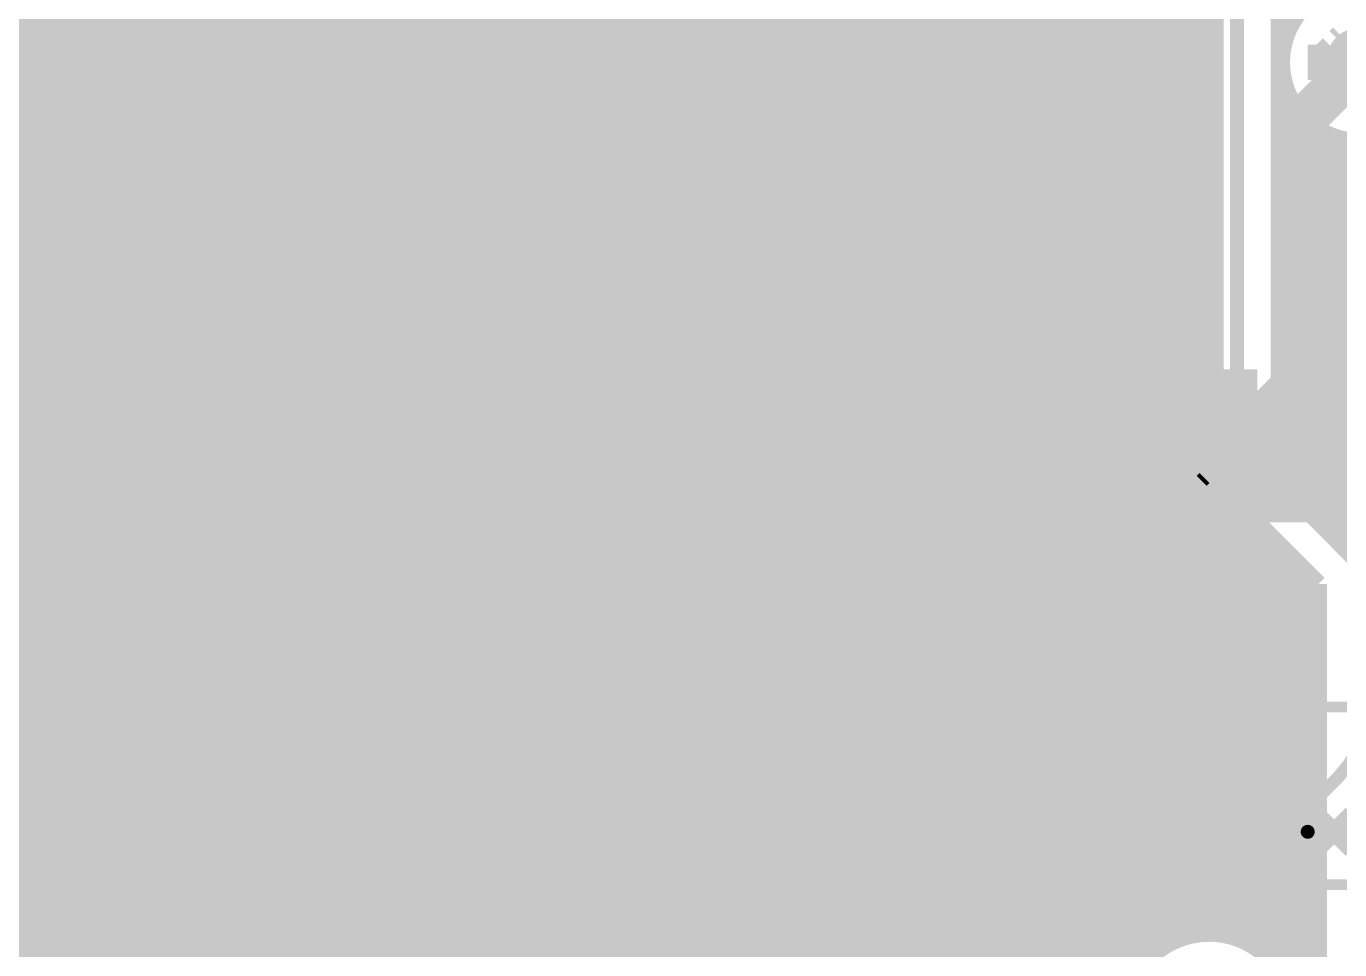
# Model space of a CAD drawing. Extents: x -10 to 131, y -93 to 209.
# Drawn here: x 95.51 to 114.38, y 150.71 to 163.96 of the extents above; entities that cross this region are included whole.
import ezdxf

# ---------------------------------------------------------------- set-up
doc = ezdxf.new("R2010")
doc.units = 0
doc.header["$MEASUREMENT"] = 0
doc.layers.get('0').update_dxf_attribs({"linetype": 'CONTINUOUS'})
for name, color, linetype in [('22-303-0_ASB', 7, 'CONTINUOUS'), ('22-303-0_AST', 7, 'CONTINUOUS'), ('22-303-0_BOT', 2, 'CONTINUOUS'), ('22-303-0_DRD', 6, 'CONTINUOUS'), ('22-303-0_DRL', 1, 'CONTINUOUS'), ('22-303-0_GND', 3, 'CONTINUOUS'), ('22-303-0_IN1', 10, 'CONTINUOUS'), ('22-303-0_SMT', 9, 'CONTINUOUS'), ('22-303-0_SPT', 11, 'CONTINUOUS'), ('22-303-0_SST', 8, 'CONTINUOUS'), ('22-303-0_TOP', 15, 'CONTINUOUS'), ('THRUHOLE_TAP', 2, 'CONTINUOUS')]:
    doc.layers.add(name, color=color, linetype=linetype)

# ---------------------------------------------------------------- blocks, each defined once
blk = doc.blocks.new('ROUND_70')
at = {"const_width": 0.29972}
blk.add_lwpolyline([(-0.14986, 0, 1), (0.14986, 0, 1)], format="xyb", close=True, dxfattribs=at)
blk = doc.blocks.new('ROUND_117')
at = {"const_width": 0.10033}
blk.add_lwpolyline([(-0.050164, 0, 1), (0.050164, 0, 1)], format="xyb", close=True, dxfattribs=at)
blk = doc.blocks.new('ROUND_100')
at = {"const_width": 0.50038}
blk.add_lwpolyline([(-0.25019, 0, 1), (0.25019, 0, 1)], format="xyb", close=True, dxfattribs=at)
blk = doc.blocks.new('ROUND_101')
at = {"const_width": 0.0635}
blk.add_lwpolyline([(-0.03175, 0, 1), (0.03175, 0, 1)], format="xyb", close=True, dxfattribs=at)
blk = doc.blocks.new('RECTANGLE_7')
blk.add_solid([(0.8001, 1.6002), (0.8001, -1.6002), (-0.8001, 1.6002), (-0.8001, -1.6002)])
blk = doc.blocks.new('ROUND_108')
at = {"const_width": 0.10033}
blk.add_lwpolyline([(-0.050164, 0, 1), (0.050164, 0, 1)], format="xyb", close=True, dxfattribs=at)

msp = doc.modelspace()

# ---------------------------------------------------------------- linework, layer by layer
at = {"layer": '22-303-0_ASB', "const_width": 0.1524}
msp.add_lwpolyline([(112.72012, 158.23946), (112.72012, 158.58998), (112.06988, 158.58998), (112.06988, 158.23946)], dxfattribs=at)
at = {"layer": '22-303-0_AST', "const_width": 0.1524}
for points in [[(112.72012, 158.23946), (112.72012, 158.58998), (112.06988, 158.58998), (112.06988, 158.23946)], [(111.29518, 158.23946), (110.49508, 158.23946), (109.09554, 156.83992), (109.09554, 156.03982), (109.33684, 156.03982)], [(111.29518, 157.99816), (111.29518, 158.23946), (112.06988, 158.23946), (112.72012, 158.23946), (113.49482, 158.23946), (113.49482, 157.99816)], [(115.45316, 156.03982), (115.69446, 156.03982), (115.69446, 156.83992), (114.29492, 158.23946), (113.49482, 158.23946)], [(112.395, 158.0896), (112.395, 157.58922)], [(109.09554, 156.03982), (109.09554, 153.84018), (109.09554, 152.44064)], [(111.9124, 155.02382), (111.85398, 154.85618), (111.49838, 154.85618), (111.43742, 155.02382), (111.43742, 155.702), (111.49838, 155.87218), (111.85398, 155.87218), (111.9124, 155.702)], [(112.7506, 154.85618), (112.27562, 154.85618), (112.7506, 155.53182), (112.7506, 155.702), (112.69218, 155.87218), (112.33658, 155.87218), (112.27562, 155.702)], [(113.29162, 154.85618), (113.17478, 155.02382), (113.11382, 155.194), (113.11382, 155.53182), (113.17478, 155.702), (113.29162, 155.87218), (113.411, 155.87218), (113.53038, 155.702), (113.5888, 155.53182), (113.5888, 155.194), (113.53038, 155.02382), (113.411, 154.85618), (113.29162, 154.85618)], [(109.85246, 154.1907), (114.93754, 154.1907)], [(109.09554, 153.84018), (109.33684, 153.84018)], [(112.395, 151.7904), (112.395, 152.29078)], [(112.06988, 151.64054), (112.06988, 151.29002), (112.72012, 151.29002), (112.72012, 151.64054), (112.06988, 151.64054), (111.29518, 151.64054), (111.29518, 151.88184)], [(113.49482, 151.64054), (113.49482, 151.88184)], [(109.89564, 151.64054), (111.29518, 151.64054)], [(114.89436, 151.64054), (113.49482, 151.64054), (112.72012, 151.64054)]]:
    msp.add_lwpolyline(points, dxfattribs=at)
for points in [[(112.395, 158.0896, 0.4142136), (109.2454, 154.94)], [(115.5446, 154.94, 0.4142136), (112.395, 158.0896)], [(111.29518, 157.99816, 0.2237066), (109.33684, 156.03982)], [(115.45316, 156.03982, 0.2237066), (113.49482, 157.99816)], [(112.395, 157.58922, 0.4142136), (109.74578, 154.94)], [(112.395, 157.55874, 0.4142136), (109.77626, 154.94)], [(112.395, 157.58922, 0.3325564), (109.85246, 155.6893)], [(114.93754, 155.6893, 0.3325565), (112.395, 157.59176)], [(115.01374, 154.94, 0.4142136), (112.395, 157.55874)], [(109.2454, 154.94, 0.4142136), (112.395, 151.7904)], [(109.74578, 154.94, 0.0717709), (109.85383, 154.1911)], [(109.77626, 154.94, 0.4142136), (112.395, 152.32126)], [(112.395, 152.32126, 0.4142136), (115.01374, 154.94)], [(112.395, 151.7904, 0.4142136), (115.5446, 154.94)], [(112.395, 152.29078, 0.4142136), (115.04422, 154.94)], [(109.09554, 152.44064, 0.4142136), (109.89564, 151.64054)]]:
    msp.add_lwpolyline(points, format="xyb", dxfattribs=at)
at = {"layer": '22-303-0_BOT'}
for points, const_width in [([(6.604, 74.168), (6.604, 100.711), (0.254, 107.061), (0.254, 117.983), (3.048, 120.777), (3.048, 187.198), (7.112, 191.262), (84.328, 191.262), (84.709, 190.881), (112.522, 190.881), (112.903, 190.5), (112.903, 157.988), (114.681, 156.21), (114.681, 139.192), (115.189, 138.684), (115.189, 135.509), (114.3, 134.62)], 0.2032), ([(111.6076, 190.2714), (111.6076, 150.55342)], 0.254), ([(111.8362, 190.2714), (111.8362, 150.749)], 0.254), ([(112.0648, 190.2714), (112.0648, 150.86584)], 0.254), ([(112.2934, 190.246), (112.2934, 157.988)], 0.254), ([(112.2934, 190.246), (112.2934, 150.92934)], 0.254), ([(111.50092, 189.7761), (111.50092, 159.77616)], 0.254), ([(113.5126, 185.8772), (113.5126, 158.23946)], 0.254), ([(113.665, 185.8645), (113.665, 163.97224)], 0.254), ([(114.681, 163.449), (114.7318, 163.4998)], 1.27), ([(112.2934, 163.957), (111.50092, 163.957)], 0.254), ([(113.65738, 163.957), (113.5126, 163.957)], 0.254), ([(112.2934, 163.7284), (111.50092, 163.7284)], 0.254), ([(113.57102, 163.7284), (113.5126, 163.7284)], 0.254), ([(112.2934, 163.4998), (111.50092, 163.4998)], 0.254), ([(113.538, 163.4998), (113.5126, 163.4998)], 0.254), ([(112.2934, 163.2712), (111.50092, 163.2712)], 0.254), ([(113.5507, 163.2712), (113.5126, 163.2712)], 0.254), ([(112.2934, 163.0426), (111.50092, 163.0426)], 0.254), ([(113.61166, 163.0426), (113.5126, 163.0426)], 0.254), ([(113.665, 162.92576), (113.665, 158.08706)], 0.254), ([(112.2934, 162.814), (111.50092, 162.814)], 0.254), ([(113.73104, 162.814), (113.5126, 162.814)], 0.254), ([(112.2934, 162.5854), (111.50092, 162.5854)], 0.254), ([(113.9317, 162.5854), (113.5126, 162.5854)], 0.254), ([(113.8936, 162.62096), (113.8936, 157.85846)], 0.254), ([(112.2934, 162.3568), (111.50092, 162.3568)], 0.254), ([(114.34318, 162.3568), (113.5126, 162.3568)], 0.254), ([(114.1222, 162.45078), (114.1222, 157.62986)], 0.254), ([(114.3508, 162.35426), (114.3508, 157.40126)], 0.254), ([(112.2934, 162.1282), (111.50092, 162.1282)], 0.254), ([(129.667, 162.1282), (113.5126, 162.1282)], 0.254), ([(112.2934, 161.8996), (111.50092, 161.8996)], 0.254), ([(129.667, 161.8996), (113.5126, 161.8996)], 0.254), ([(112.2934, 161.671), (111.50092, 161.671)], 0.254), ([(129.667, 161.671), (113.5126, 161.671)], 0.254), ([(112.2934, 161.4424), (111.50092, 161.4424)], 0.254), ([(126.69266, 161.4424), (113.5126, 161.4424)], 0.254), ([(112.2934, 161.2138), (111.50092, 161.2138)], 0.254), ([(126.2888, 161.2138), (113.5126, 161.2138)], 0.254), ([(112.2934, 160.9852), (111.50092, 160.9852)], 0.254), ([(126.1364, 160.9852), (113.5126, 160.9852)], 0.254), ([(112.2934, 160.7566), (111.50092, 160.7566)], 0.254), ([(126.07036, 160.7566), (113.5126, 160.7566)], 0.254), ([(112.2934, 160.528), (111.50092, 160.528)], 0.254), ([(126.07544, 160.528), (113.5126, 160.528)], 0.254), ([(112.2934, 160.2994), (111.50092, 160.2994)], 0.254), ([(126.14656, 160.2994), (113.5126, 160.2994)], 0.254), ([(112.2934, 160.0708), (111.50092, 160.0708)], 0.254), ([(126.3142, 160.0708), (113.5126, 160.0708)], 0.254), ([(106.36504, 159.77616), (106.36504, 90.10904)], 0.254), ([(111.50092, 159.77616), (106.36504, 159.77616)], 0.254), ([(106.5784, 159.77616), (106.5784, 80.10906)], 0.254), ([(106.807, 159.77616), (106.807, 130.79984)], 0.254), ([(107.0356, 159.77616), (107.0356, 131.0005)], 0.254), ([(107.2642, 159.77616), (107.2642, 131.0894)], 0.254), ([(107.4928, 159.77616), (107.4928, 131.10718)], 0.254), ([(107.7214, 159.77616), (107.7214, 131.05892)], 0.254), ([(107.95, 159.77616), (107.95, 131.0005)], 0.254), ([(108.1786, 159.77616), (108.1786, 131.0005)], 0.254), ([(108.4072, 159.77616), (108.4072, 131.0005)], 0.254), ([(108.6358, 159.77616), (108.6358, 131.0005)], 0.254), ([(108.8644, 159.77616), (108.8644, 131.0005)], 0.254), ([(109.093, 159.77616), (109.093, 131.0005)], 0.254), ([(109.3216, 159.77616), (109.3216, 131.0005)], 0.254), ([(109.5502, 159.77616), (109.5502, 131.0005)], 0.254), ([(109.7788, 159.77616), (109.7788, 131.0005)], 0.254), ([(110.0074, 159.77616), (110.0074, 131.0005)], 0.254), ([(110.236, 159.77616), (110.236, 131.0005)], 0.254), ([(110.4646, 159.77616), (110.4646, 131.0005)], 0.254), ([(110.6932, 159.77616), (110.6932, 131.0005)], 0.254), ([(110.9218, 159.77616), (110.9218, 131.0005)], 0.254), ([(111.1504, 159.77616), (111.1504, 141.47292)], 0.254), ([(111.379, 159.77616), (111.379, 150.18766)], 0.254), ([(112.2934, 159.8422), (111.50092, 159.8422)], 0.254), ([(129.667, 159.8422), (113.5126, 159.8422)], 0.254), ([(112.2934, 159.6136), (106.36504, 159.6136)], 0.254), ([(129.667, 159.6136), (113.5126, 159.6136)], 0.254), ([(112.2934, 159.385), (106.36504, 159.385)], 0.254), ([(129.667, 159.385), (113.5126, 159.385)], 0.254), ([(112.2934, 159.1564), (106.36504, 159.1564)], 0.254), ([(129.667, 159.1564), (113.5126, 159.1564)], 0.254), ([(112.2934, 158.9278), (106.36504, 158.9278)], 0.254), ([(129.667, 158.9278), (113.5126, 158.9278)], 0.254), ([(112.2934, 158.6992), (106.36504, 158.6992)], 0.254), ([(129.667, 158.6992), (113.5126, 158.6992)], 0.254), ([(112.2934, 158.4706), (106.36504, 158.4706)], 0.254), ([(124.50826, 158.4706), (113.5126, 158.4706)], 0.254), ([(112.2934, 158.242), (106.36504, 158.242)], 0.254), ([(124.21362, 158.242), (113.5126, 158.242)], 0.254), ([(113.5126, 158.23946), (114.4778, 157.27426)], 0.254), ([(112.2934, 158.0134), (106.36504, 158.0134)], 0.254), ([(124.08154, 158.0134), (113.73866, 158.0134)], 0.254), ([(112.32896, 157.7848), (106.36504, 157.7848)], 0.254), ([(124.03328, 157.7848), (113.96726, 157.7848)], 0.254), ([(112.4712, 157.5562), (106.36504, 157.5562)], 0.254), ([(112.4712, 157.5562), (114.0714, 155.956)], 0.254), ([(112.522, 157.5054), (112.522, 150.94712)], 0.254), ([(117.34546, 157.5562), (114.19586, 157.5562)], 0.254), ([(112.6998, 157.3276), (106.36504, 157.3276)], 0.254), ([(112.7506, 157.2768), (112.7506, 150.91918)], 0.254), ([(114.53114, 157.3276), (114.42446, 157.3276)], 0.254), ([(112.9284, 157.099), (106.36504, 157.099)], 0.254), ([(112.9792, 157.0482), (112.9792, 150.84806)], 0.254), ([(113.157, 156.8704), (106.36504, 156.8704)], 0.254), ([(113.3856, 156.6418), (106.36504, 156.6418)], 0.254), ([(113.2078, 156.8196), (113.2078, 150.71852)], 0.254), ([(113.4364, 156.591), (113.4364, 150.50262)], 0.254), ([(113.6142, 156.4132), (106.36504, 156.4132)], 0.254), ([(113.665, 156.3624), (113.665, 150.05558)], 0.254), ([(113.8428, 156.1846), (106.36504, 156.1846)], 0.254), ([(113.8936, 156.1338), (113.8936, 135.3185)], 0.254), ([(114.0714, 155.956), (106.36504, 155.956)], 0.254), ([(114.0714, 155.956), (114.0714, 139.192)], 0.254), ([(114.0714, 155.7274), (106.36504, 155.7274)], 0.254), ([(114.0714, 155.4988), (106.36504, 155.4988)], 0.254), ([(114.0714, 155.2702), (106.36504, 155.2702)], 0.254), ([(114.0714, 155.0416), (106.36504, 155.0416)], 0.254), ([(114.0714, 154.813), (106.36504, 154.813)], 0.254), ([(114.0714, 154.5844), (106.36504, 154.5844)], 0.254), ([(114.0714, 154.3558), (106.36504, 154.3558)], 0.254), ([(114.0714, 154.1272), (106.36504, 154.1272)], 0.254), ([(114.0714, 153.8986), (106.36504, 153.8986)], 0.254), ([(114.0714, 153.67), (106.36504, 153.67)], 0.254), ([(114.0714, 153.4414), (106.36504, 153.4414)], 0.254), ([(114.0714, 153.2128), (106.36504, 153.2128)], 0.254), ([(114.0714, 152.9842), (106.36504, 152.9842)], 0.254), ([(114.0714, 152.7556), (106.36504, 152.7556)], 0.254), ([(114.0714, 152.527), (106.36504, 152.527)], 0.254), ([(114.0714, 152.2984), (106.36504, 152.2984)], 0.254), ([(114.0714, 152.0698), (106.36504, 152.0698)], 0.254), ([(114.0714, 151.8412), (106.36504, 151.8412)], 0.254), ([(114.0714, 151.6126), (106.36504, 151.6126)], 0.254), ([(114.0714, 151.384), (106.36504, 151.384)], 0.254), ([(114.0714, 151.1554), (106.36504, 151.1554)], 0.254), ([(112.27816, 150.9268), (106.36504, 150.9268)], 0.254), ([(114.0714, 150.9268), (112.72012, 150.9268)], 0.254), ([(111.76508, 150.6982), (106.36504, 150.6982)], 0.254), ([(114.0714, 150.6982), (113.2332, 150.6982)], 0.254)]:
    msp.add_lwpolyline(points, dxfattribs=dict(at, const_width=const_width))
at = {"layer": '22-303-0_BOT', "const_width": 0.254}
for points in [[(113.87328, 164.25672, 0.1989124), (113.53871, 163.449)], [(113.538, 163.449, 0.4142136), (114.681, 162.306)], [(112.2934, 157.988, 0.1989124), (112.47195, 157.55695)], [(115.062, 157.52572, 0.2052864), (114.47704, 157.27498)], [(115.062, 157.52572, 0.2052864), (114.47704, 157.27498)], [(112.49914, 150.94712, 0.4142136), (111.29264, 149.74062)], [(113.70818, 149.74062, 0.4142136), (112.49914, 150.94966)]]:
    msp.add_lwpolyline(points, format="xyb", dxfattribs=at)
at = {"layer": '22-303-0_DRD', "const_width": 0.254}
for points in [[(114.046, 163.195), (114.681, 163.83)], [(114.046, 163.703), (114.046, 163.195)], [(114.681, 163.068), (114.046, 163.703)], [(114.427, 156.464), (115.062, 157.099)], [(114.427, 156.464), (115.062, 157.099)], [(114.427, 156.972), (114.427, 156.464)], [(115.062, 156.337), (114.427, 156.972)], [(114.427, 156.972), (114.427, 156.464)], [(115.062, 156.337), (114.427, 156.972)], [(113.284, 152.146), (113.919, 152.781)], [(113.919, 152.781), (114.554, 152.146)], [(113.284, 152.654), (113.284, 152.146)], [(113.919, 152.019), (113.284, 152.654)], [(114.554, 152.654), (113.919, 152.019)]]:
    msp.add_lwpolyline(points, dxfattribs=at)
at = {"layer": '22-303-0_DRL', "const_width": 0.254}
msp.add_lwpolyline([(93.45422, 17.63014), (76.454, 17.63014), (76.454, 58.10758), (9.4996, 58.10758), (9.4996, 122.97664), (13.5001, 122.97664), (13.5001, 131.9784), (5.25018, 131.9784), (5.25018, 155.55976), (9.4996, 155.55976), (9.4996, 189.7761), (111.50092, 189.7761), (111.50092, 159.77616), (106.36504, 159.77616), (106.36504, 90.10904), (82.63636, 90.10904), (82.63636, 115.10772), (72.03948, 115.10772), (72.03948, 80.10906), (111.50092, 80.10906), (111.50092, 58.10758), (93.45422, 58.10758), (93.45422, 17.63014)], dxfattribs=at)
at = {"layer": '22-303-0_GND', "const_width": 1.27}
for points in [[(111.50092, 164.31514), (9.4996, 164.31514)], [(111.50092, 163.68014), (9.4996, 163.68014)], [(111.50092, 163.04514), (9.4996, 163.04514)], [(111.50092, 162.41014), (9.4996, 162.41014)], [(111.50092, 161.77514), (9.4996, 161.77514)], [(111.50092, 161.14014), (9.4996, 161.14014)], [(111.50092, 160.50514), (9.4996, 160.50514)], [(111.50092, 159.87014), (9.4996, 159.87014)], [(106.36504, 159.23514), (9.4996, 159.23514)], [(106.36504, 158.60014), (9.4996, 158.60014)], [(106.36504, 157.96514), (9.4996, 157.96514)], [(106.36504, 157.33014), (9.4996, 157.33014)], [(106.36504, 156.69514), (9.4996, 156.69514)], [(106.36504, 156.06014), (9.4996, 156.06014)], [(106.36504, 155.42514), (5.25018, 155.42514)], [(106.36504, 154.79014), (5.25018, 154.79014)], [(106.36504, 154.15514), (5.25018, 154.15514)], [(106.36504, 153.52014), (5.25018, 153.52014)], [(106.36504, 152.88514), (5.25018, 152.88514)], [(106.36504, 152.25014), (5.25018, 152.25014)], [(106.36504, 151.61514), (5.25018, 151.61514)], [(106.36504, 150.98014), (5.25018, 150.98014)], [(106.36504, 150.34514), (5.25018, 150.34514)]]:
    msp.add_lwpolyline(points, dxfattribs=at)
at = {"layer": '22-303-0_SST', "const_width": 0.1524}
for points in [[(111.29518, 158.23946), (110.49508, 158.23946), (109.09554, 156.83992), (109.09554, 156.03982), (109.33684, 156.03982)], [(111.29518, 157.99816), (111.29518, 158.23946), (112.06988, 158.23946), (112.72012, 158.23946), (113.49482, 158.23946), (113.49482, 157.99816)], [(115.45316, 156.03982), (115.69446, 156.03982), (115.69446, 156.83992), (114.29492, 158.23946), (113.49482, 158.23946)], [(112.395, 158.0896), (112.395, 157.58922)], [(109.09554, 156.03982), (109.09554, 153.84018), (109.09554, 152.44064)], [(107.80776, 155.194), (107.66806, 155.23718), (107.66806, 155.49118), (107.80776, 155.53182), (108.37418, 155.53182), (108.51388, 155.49118), (108.51388, 155.23718), (108.37418, 155.194)], [(107.66806, 154.5082), (107.66806, 154.84602), (108.23194, 154.5082), (108.37418, 154.5082), (108.51388, 154.55138), (108.51388, 154.80538), (108.37418, 154.84602)], [(107.66806, 154.03322), (107.80776, 154.11958), (107.95, 154.16022), (108.23194, 154.16022), (108.37418, 154.11958), (108.51388, 154.03322), (108.51388, 153.9494), (108.37418, 153.86558), (108.23194, 153.8224), (107.95, 153.8224), (107.80776, 153.86558), (107.66806, 153.9494), (107.66806, 154.03322)], [(109.85246, 154.1907), (114.93754, 154.1907)], [(109.09554, 153.84018), (109.33684, 153.84018)], [(112.395, 151.7904), (112.395, 152.29078)], [(112.06988, 151.64054), (112.06988, 151.29002), (112.72012, 151.29002), (112.72012, 151.64054), (112.06988, 151.64054), (111.29518, 151.64054), (111.29518, 151.88184)], [(113.49482, 151.64054), (113.49482, 151.88184)], [(109.89564, 151.64054), (111.29518, 151.64054)], [(114.89436, 151.64054), (113.49482, 151.64054), (112.72012, 151.64054)]]:
    msp.add_lwpolyline(points, dxfattribs=at)
for points in [[(112.395, 158.0896, 0.4142136), (109.2454, 154.94)], [(115.5446, 154.94, 0.4142136), (112.395, 158.0896)], [(111.29518, 157.99816, 0.2237066), (109.33684, 156.03982)], [(115.45316, 156.03982, 0.2237066), (113.49482, 157.99816)], [(112.395, 157.58922, 0.4142136), (109.74578, 154.94)], [(112.395, 157.55874, 0.4142136), (109.77626, 154.94)], [(112.395, 157.58922, 0.3325564), (109.85246, 155.6893)], [(114.93754, 155.6893, 0.3325565), (112.395, 157.59176)], [(115.01374, 154.94, 0.4142136), (112.395, 157.55874)], [(109.2454, 154.94, 0.4142136), (112.395, 151.7904)], [(109.74578, 154.94, 0.0717709), (109.85383, 154.1911)], [(109.77626, 154.94, 0.4142136), (112.395, 152.32126)], [(112.395, 152.32126, 0.4142136), (115.01374, 154.94)], [(112.395, 151.7904, 0.4142136), (115.5446, 154.94)], [(112.395, 152.29078, 0.4142136), (115.04422, 154.94)], [(109.09554, 152.44064, 0.4142136), (109.89564, 151.64054)]]:
    msp.add_lwpolyline(points, format="xyb", dxfattribs=at)
at = {"layer": '22-303-0_TOP'}
for points, const_width in [([(112.395, 157.43936), (112.395, 157.48), (112.522, 157.607), (113.157, 158.242), (112.395, 158.242), (112.395, 177.927), (114.79784, 180.32984), (115.57, 180.32984)], 0.635), ([(114.681, 163.449), (113.792, 162.56), (113.792, 158.877), (113.157, 158.242), (112.522, 157.607), (112.395, 157.48), (112.395, 157.43936)], 0.635), ([(115.062, 156.718), (114.3, 157.48), (112.522, 157.48), (112.43564, 157.48)], 1.27), ([(112.522, 157.48), (114.3, 157.48), (115.062, 156.718)], 1.27), ([(112.395, 157.43936), (112.395, 157.48), (112.522, 157.607)], 0.635), ([(112.522, 157.607), (112.522, 157.48)], 0.381), ([(112.43564, 157.48), (112.395, 157.43936)], 0.2032), ([(112.395, 152.44064), (113.87836, 152.44064), (113.919, 152.4)], 0.381)]:
    msp.add_lwpolyline(points, dxfattribs=dict(at, const_width=const_width))

# ---------------------------------------------------------------- block references
at = {"layer": '22-303-0_BOT'}
msp.add_blockref('ROUND_70', (113.919, 152.4), dxfattribs=at)
at = {"layer": '22-303-0_DRL'}
msp.add_blockref('ROUND_117', (113.919, 152.4), dxfattribs=at)
at = {"layer": '22-303-0_GND'}
for name, p in [('ROUND_100', (114.681, 163.449)), ('ROUND_101', (113.919, 152.4))]:
    msp.add_blockref(name, p, dxfattribs=at)
at = {"layer": '22-303-0_IN1'}
msp.add_blockref('ROUND_70', (113.919, 152.4), dxfattribs=at)
at = {"layer": '22-303-0_SMT'}
for p in [(112.395, 157.43936), (112.395, 152.44064)]:
    msp.add_blockref('RECTANGLE_7', p, dxfattribs=at)
at = {"layer": '22-303-0_SPT'}
for p in [(112.395, 157.43936), (112.395, 152.44064)]:
    msp.add_blockref('RECTANGLE_7', p, dxfattribs=at)
at = {"layer": '22-303-0_TOP'}
for name, p in [('RECTANGLE_7', (112.395, 157.43936)), ('RECTANGLE_7', (112.395, 152.44064)), ('ROUND_70', (113.919, 152.4))]:
    msp.add_blockref(name, p, dxfattribs=at)
at = {"layer": 'THRUHOLE_TAP'}
msp.add_blockref('ROUND_108', (113.919, 152.4), dxfattribs=at)

doc.saveas('drawing.dxf')
